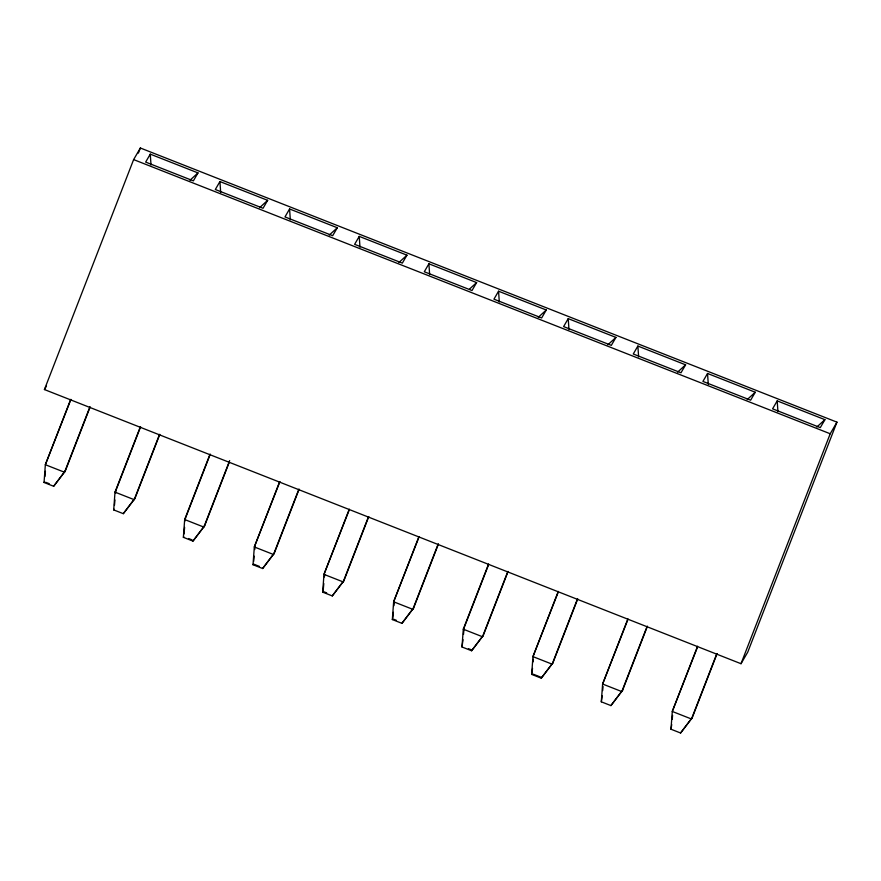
<?xml version="1.0" encoding="UTF-8"?>
<svg xmlns="http://www.w3.org/2000/svg" width="881" height="881" viewBox="0 0 881 881"><rect width="100%" height="100%" fill="white"/><g stroke="black" fill="none" stroke-linecap="round" stroke-linejoin="round"><path stroke-width="1.32" d="M90.148 406.945L65.337 470.895L53.653 486.268L44.05 482.48L45.349 464.705L70.645 399.478M159.802 434.366L135.002 498.305L123.307 513.678L113.704 509.901L115.004 492.127L140.31 426.9M229.456 461.776L204.656 525.726L192.961 541.099L183.369 537.322L184.669 519.537L209.964 454.31M299.122 489.197L274.321 553.136L262.626 568.509L253.023 564.732L254.323 546.958L279.618 481.731M368.776 516.607L343.975 580.557L332.28 595.93L322.688 592.153L323.977 574.368L349.283 509.141M438.441 544.029L413.63 607.967L401.945 623.341L392.342 619.563L393.642 601.789L418.938 536.562M508.095 571.439L483.295 635.388L471.599 650.762L461.996 646.984L463.296 629.199L488.603 563.983M577.76 598.86L552.949 662.798L541.264 678.172L531.661 674.394L532.961 656.62L558.257 591.393M647.414 626.27L622.614 690.219L610.918 705.593L601.316 701.816L602.615 684.03L627.911 618.814M717.068 653.691L692.268 717.641L680.572 733.003L670.981 729.226L672.28 711.452L697.576 646.225M44.931 476.522L45.416 471.247M114.475 505.265L114.959 499.979M115.565 493.393L115.807 490.75L140.608 426.811M184.008 533.996L184.614 527.4M185.219 520.803L185.462 518.171L210.262 454.222M253.662 561.406L254.146 556.131M254.752 549.535L254.994 546.903M323.206 590.149L323.812 583.552M324.417 576.956L324.66 574.324M392.86 617.559L393.344 612.284M393.95 605.688L394.192 603.056M463.01 639.705L461.996 646.984M463.494 634.43L464.1 627.834L488.404 565.162M532.542 668.437L531.661 674.394M533.148 661.84L533.39 659.208M602.197 695.847L601.316 701.816M602.681 690.572L603.045 686.618M671.74 724.589L670.981 729.226M672.225 719.314L672.588 715.35M44.424 389.556L133.626 159.593L140.365 147.997L836.95 422.153L747.76 652.105L741.009 663.712L44.424 389.556L46.451 386.076M138.383 153.107L140.365 147.997M70.943 399.39L45.349 464.705L64.544 472.26L89.84 407.033M159.505 434.454L134.198 499.681L115.004 492.127L115.807 490.75M229.655 460.587L203.863 527.091L184.669 519.537L185.462 518.171M279.927 481.643L254.323 546.958L273.517 554.512L298.824 489.285M349.085 510.33L323.977 574.368L343.183 581.923L368.478 516.707M418.739 537.751L393.642 601.789L412.837 609.344L438.132 544.117M507.797 571.538L482.502 636.754L463.296 629.199L464.1 627.834M558.058 592.583L532.961 656.62L552.156 664.175L577.451 598.948M627.724 619.993L602.615 684.03L621.81 691.585L647.117 626.369M697.378 647.414L672.28 711.452L691.475 719.006L716.771 653.779M741.009 663.712L830.21 433.76L836.95 422.153M150.277 154.142L145.651 162.082L193.368 180.869L197.994 172.918L150.277 154.142L151.003 164.923M44.05 482.48L44.446 481.797M219.931 181.552L215.316 189.503L263.034 208.279L267.648 200.339L219.931 181.552L220.668 192.333M53.653 486.268L65.337 470.895M113.704 509.901L114.112 509.218M289.585 208.973L284.97 216.924L332.688 235.701L337.313 227.75L289.585 208.973L290.323 219.754M123.307 513.678L135.002 498.305M183.369 537.322L183.766 536.628M359.25 236.383L354.625 244.334L402.342 263.111L406.967 255.171L359.25 236.383L359.977 247.165M192.961 541.099L204.656 525.726M253.023 564.732L253.42 564.049L259.421 566.406M428.904 263.804L424.29 271.755L472.007 290.532L476.621 282.581L428.904 263.804L429.642 274.586M262.626 568.509L274.321 553.136M322.688 592.153L323.085 591.459L326.686 592.88M498.569 291.215L493.944 299.166L541.661 317.953L546.286 310.002L498.569 291.215L499.296 301.996M332.28 595.93L343.975 580.557M392.342 619.563L392.739 618.88L396.34 620.301M568.223 318.636L563.609 326.587L611.326 345.363L615.94 337.412L568.223 318.636L568.961 329.417M401.945 623.341L413.63 607.967M637.877 346.046L633.263 353.997L680.98 372.784L685.605 364.833L637.877 346.046L638.615 356.827M471.599 650.762L483.295 635.388M707.542 373.467L702.917 381.418L750.645 400.194L755.259 392.243L707.542 373.467L708.28 384.248M541.264 678.172L552.949 662.798M777.196 400.877L772.582 408.828L820.299 427.615L824.913 419.664L777.196 400.877L777.934 411.669M610.918 705.593L622.614 690.219M680.572 733.003L692.268 717.641M189.955 180.253L197.994 172.918M259.609 207.663L267.648 200.339M329.263 235.084L337.313 227.75M398.928 262.494L406.967 255.171M469.584 288.99L476.621 282.581M538.247 317.325L546.286 310.002M607.901 344.746L615.94 337.412M677.555 372.156L685.605 364.833M747.22 399.578L755.259 392.243M816.874 426.988L824.913 419.664M133.626 159.593L830.21 433.76M45.647 482.27L49.248 483.691M188.567 538.522L192.168 539.932M468.395 648.658L471.996 650.068M533.258 674.185L541.661 677.489"/></g></svg>
